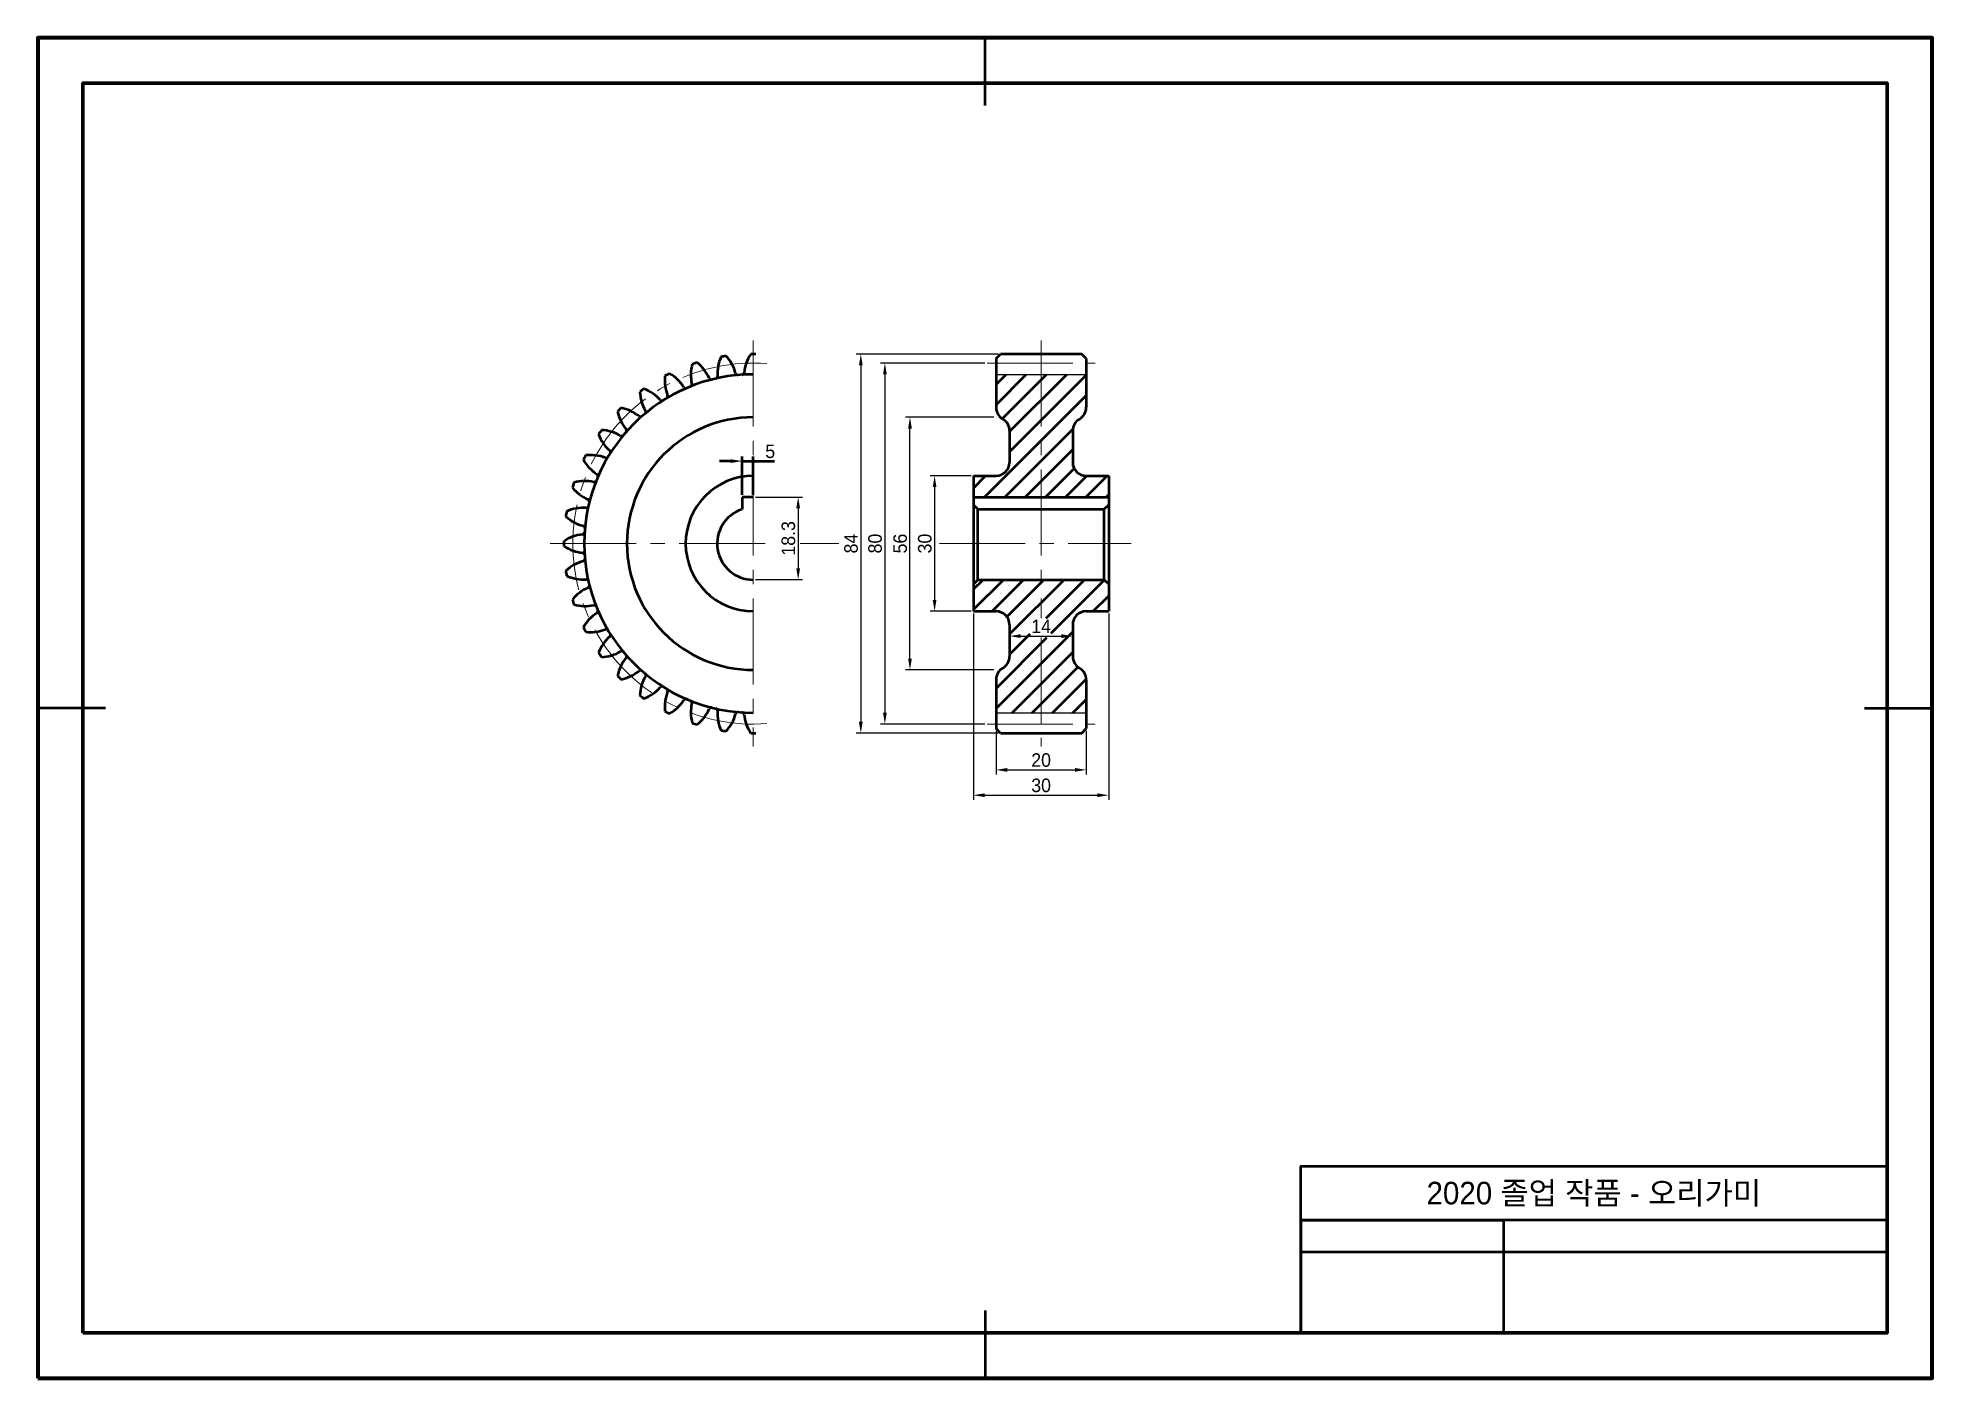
# Model space of a CAD drawing. Header units: millimetres. Extents: x 0 to 420, y 0 to 297.
import ezdxf
from ezdxf.enums import TextEntityAlignment as Align

# ---------------------------------------------------------------- set-up
doc = ezdxf.new("R2010")
doc.units = ezdxf.units.MM
doc.linetypes.add('CENTER2', pattern=[28.575, 19.05, -3.175, 3.175, -3.175])
doc.layers.get('0').update_dxf_attribs({"color": 6, "lineweight": 100, "plot": 0})
doc.layers.get('0').transparency = 0.7
for name, color, linetype, lineweight in [('0.18C', 1, 'CENTER2', 18), ('0.25', 2, 'Continuous', 25), ('0.5', 3, 'Continuous', 50), ('0.7', 5, 'Continuous', 70)]:
    doc.layers.add(name, color=color, linetype=linetype, lineweight=lineweight)
doc.styles.add('3h', font='', dxfattribs={"height": 3})
doc.styles.add('7h', font='', dxfattribs={"height": 5})
doc.styles.get('3h').set_extended_font_data('Gulim')
doc.styles.get('7h').set_extended_font_data('Gulim')
doc.dimstyles.new('st', dxfattribs={"dimtxt": 3, "dimasz": 2.5, "dimexe": 1, "dimexo": 0.5, "dimtad": 1, "dimzin": 9, "dimdsep": 46, "dimtxsty": '3h', "dimcen": 2.5, "dimclrd": 1, "dimclre": 1, "dimclrt": 2, "dimadec": 0, "dimazin": 2, "dimtfac": 1, "dimtmove": 0, "dimatfit": 3, "dimfxl": 1, "dimarcsym": 0})

# ---------------------------------------------------------------- blocks, each defined once
blk = doc.blocks.new('*D4')
at = {"layer": '0.5', "color": 1, "lineweight": -2, "transparency": 16777216}
for p, q in [((206.94, 199.94), (197.82, 199.94)), ((198.82, 197.44), (198.82, 172.44)), ((206.94, 169.94), (197.82, 169.94))]:
    blk.add_line(p, q, dxfattribs=at)
at = {"layer": '0.5', "color": 1, "transparency": 16777216}
for points in [[(198.41, 197.44), (199.24, 197.44), (198.82, 199.94)], [(198.41, 172.44), (199.24, 172.44), (198.82, 169.94)]]:
    blk.add_solid(points, dxfattribs=at)
at = {"layer": 'Defpoints', "color": 0, "transparency": 16777216}
for p in [(207.44, 199.94), (198.82, 169.94), (207.44, 169.94)]:
    blk.add_point(p, dxfattribs=at)
at = {"layer": '0.5', "color": 2, "transparency": 16777216, "insert": (196.66, 184.94), "char_height": 3, "attachment_point": 5, "rotation": 90, "style": '3h'}
blk.add_mtext('30', dxfattribs=at)
blk = doc.blocks.new('*D12')
at = {"layer": '0.5', "color": 1, "lineweight": -2, "transparency": 16777216}
for p, q in [((211.94, 212.94), (192.36, 212.94)), ((193.36, 159.44), (193.36, 210.44)), ((211.94, 156.94), (192.36, 156.94))]:
    blk.add_line(p, q, dxfattribs=at)
at = {"layer": '0.5', "color": 1, "transparency": 16777216}
for points in [[(192.95, 210.44), (193.78, 210.44), (193.36, 212.94)], [(192.95, 159.44), (193.78, 159.44), (193.36, 156.94)]]:
    blk.add_solid(points, dxfattribs=at)
at = {"layer": 'Defpoints', "color": 0, "transparency": 16777216}
for p in [(193.36, 212.94), (212.44, 212.94), (212.44, 156.94)]:
    blk.add_point(p, dxfattribs=at)
at = {"layer": '0.5', "color": 2, "transparency": 16777216, "insert": (191.2, 184.94), "char_height": 3, "attachment_point": 5, "rotation": 90, "style": '3h'}
blk.add_mtext('56', dxfattribs=at)
blk = doc.blocks.new('*D13')
at = {"layer": '0.5', "color": 1, "lineweight": -2, "transparency": 16777216}
for p, q in [((209.94, 224.94), (186.8, 224.94)), ((187.8, 222.44), (187.8, 147.44)), ((209.94, 144.94), (186.8, 144.94))]:
    blk.add_line(p, q, dxfattribs=at)
at = {"layer": '0.5', "color": 1, "transparency": 16777216}
for points in [[(187.39, 222.44), (188.22, 222.44), (187.8, 224.94)], [(187.39, 147.44), (188.22, 147.44), (187.8, 144.94)]]:
    blk.add_solid(points, dxfattribs=at)
at = {"layer": 'Defpoints', "color": 0, "transparency": 16777216}
for p in [(210.44, 224.94), (187.8, 144.94), (210.44, 144.94)]:
    blk.add_point(p, dxfattribs=at)
at = {"layer": '0.5', "color": 2, "transparency": 16777216, "insert": (185.64, 184.94), "char_height": 3, "attachment_point": 5, "rotation": 90, "style": '3h'}
blk.add_mtext('80', dxfattribs=at)
blk = doc.blocks.new('*D14')
at = {"layer": '0.5', "color": 1, "lineweight": -2, "transparency": 16777216}
for p, q in [((212.94, 226.94), (181.46, 226.94)), ((182.46, 224.44), (182.46, 145.44)), ((212.94, 142.94), (181.46, 142.94))]:
    blk.add_line(p, q, dxfattribs=at)
at = {"layer": '0.5', "color": 1, "transparency": 16777216}
for points in [[(182.05, 224.44), (182.88, 224.44), (182.46, 226.94)], [(182.05, 145.44), (182.88, 145.44), (182.46, 142.94)]]:
    blk.add_solid(points, dxfattribs=at)
at = {"layer": 'Defpoints', "color": 0, "transparency": 16777216}
for p in [(213.44, 226.94), (182.46, 142.94), (213.44, 142.94)]:
    blk.add_point(p, dxfattribs=at)
at = {"layer": '0.5', "color": 2, "transparency": 16777216, "insert": (180.3, 184.94), "char_height": 3, "attachment_point": 5, "rotation": 90, "style": '3h'}
blk.add_mtext('84', dxfattribs=at)
blk = doc.blocks.new('*D15')
at = {"layer": '0.5', "color": 1, "lineweight": -2, "transparency": 16777216}
for p, q in [((212.44, 143.44), (212.44, 133.79)), ((232.44, 143.44), (232.44, 133.79)), ((214.94, 134.79), (229.94, 134.79))]:
    blk.add_line(p, q, dxfattribs=at)
at = {"layer": '0.5', "color": 1, "transparency": 16777216}
for points in [[(214.94, 135.2), (214.94, 134.37), (212.44, 134.79)], [(229.94, 135.2), (229.94, 134.37), (232.44, 134.79)]]:
    blk.add_solid(points, dxfattribs=at)
at = {"layer": 'Defpoints', "color": 0, "transparency": 16777216}
for p in [(212.44, 143.94), (232.44, 143.94), (232.44, 134.79)]:
    blk.add_point(p, dxfattribs=at)
at = {"layer": '0.5', "color": 2, "transparency": 16777216, "insert": (222.44, 136.95), "char_height": 3, "attachment_point": 5, "style": '3h'}
blk.add_mtext('20', dxfattribs=at)
blk = doc.blocks.new('*D16')
at = {"layer": '0.5', "color": 1, "lineweight": -2, "transparency": 16777216}
for p, q in [((207.44, 169.44), (207.44, 128.17)), ((237.44, 169.44), (237.44, 128.17)), ((209.94, 129.17), (234.94, 129.17))]:
    blk.add_line(p, q, dxfattribs=at)
at = {"layer": '0.5', "color": 1, "transparency": 16777216}
for points in [[(209.94, 129.59), (209.94, 128.76), (207.44, 129.17)], [(234.94, 129.59), (234.94, 128.76), (237.44, 129.17)]]:
    blk.add_solid(points, dxfattribs=at)
at = {"layer": 'Defpoints', "color": 0, "transparency": 16777216}
for p in [(207.44, 169.94), (237.44, 169.94), (237.44, 129.17)]:
    blk.add_point(p, dxfattribs=at)
at = {"layer": '0.5', "color": 2, "transparency": 16777216, "insert": (222.44, 131.34), "char_height": 3, "attachment_point": 5, "style": '3h'}
blk.add_mtext('30', dxfattribs=at)
blk = doc.blocks.new('*D17')
at = {"layer": '0.5', "color": 1, "lineweight": -2, "transparency": 16777216}
for p, q in [((215.44, 163.94), (215.44, 165.43)), ((217.94, 164.43), (226.94, 164.43)), ((229.44, 163.94), (229.44, 165.43))]:
    blk.add_line(p, q, dxfattribs=at)
at = {"layer": '0.5', "color": 1, "transparency": 16777216}
for points in [[(217.94, 164.85), (217.94, 164.02), (215.44, 164.43)], [(226.94, 164.85), (226.94, 164.02), (229.44, 164.43)]]:
    blk.add_solid(points, dxfattribs=at)
at = {"layer": 'Defpoints', "color": 0, "transparency": 16777216}
for p in [(229.44, 164.43), (215.44, 163.44), (229.44, 163.44)]:
    blk.add_point(p, dxfattribs=at)
at = {"layer": '0.5', "color": 2, "transparency": 16777216, "insert": (222.44, 166.6), "char_height": 3, "attachment_point": 5, "style": '3h'}
blk.add_mtext('14', dxfattribs=at)
blk = doc.blocks.new('*D18')
at = {"layer": '0.5', "color": 1, "lineweight": -2, "transparency": 16777216}
for p, q in [((159.12, 195.24), (169.57, 195.24)), ((168.57, 192.74), (168.57, 179.44)), ((159.12, 176.94), (169.57, 176.94))]:
    blk.add_line(p, q, dxfattribs=at)
at = {"layer": '0.5', "color": 1, "transparency": 16777216}
for points in [[(168.16, 192.74), (168.99, 192.74), (168.57, 195.24)], [(168.16, 179.44), (168.99, 179.44), (168.57, 176.94)]]:
    blk.add_solid(points, dxfattribs=at)
at = {"layer": 'Defpoints', "color": 0, "transparency": 16777216}
for p in [(158.62, 195.24), (158.62, 176.94), (168.57, 176.94)]:
    blk.add_point(p, dxfattribs=at)
at = {"layer": '0.5', "color": 2, "transparency": 16777216, "insert": (166.41, 186.09), "char_height": 3, "attachment_point": 5, "rotation": 90, "style": '3h'}
blk.add_mtext('18.3', dxfattribs=at)

msp = doc.modelspace()

# ---------------------------------------------------------------- linework, layer by layer
msp.add_lwpolyline([(0, 0), (420, 0), (420, 297), (0, 297)], close=True)
at = {"layer": '0.18C'}
for p, q in [((158.621, 229.935), (158.621, 139.935)), ((113.621, 184.935), (163.766, 184.935)), ((169.049, 184.935), (177.566, 184.935)), ((199.882, 184.935), (242.444, 184.935))]:
    msp.add_line(p, q, dxfattribs=at)
at = {"layer": '0.18C', "color": 1}
for p, q in [((222.444, 229.935), (222.444, 168.431)), ((210.444, 224.935), (234.444, 224.935)), ((222.444, 164.137), (222.444, 139.935)), ((210.444, 144.935), (234.444, 144.935))]:
    msp.add_line(p, q, dxfattribs=at)
at = {"layer": '0.18C'}
msp.add_arc((158.621, 184.935), 40, 85.70282, 274.29718, dxfattribs=at)
at = {"layer": '0.25'}
msp.add_line((212.444, 222.435), (232.444, 222.435), dxfattribs=at)
at = {"layer": '0.25', "color": 2}
msp.add_line((212.444, 147.435), (232.444, 147.435), dxfattribs=at)
at = {"layer": '0.5'}
for p, q in [((210, 282), (210, 297)), ((212.444, 225.935), (213.444, 226.935)), ((231.444, 226.935), (213.444, 226.935)), ((232.444, 225.935), (231.444, 226.935)), ((212.444, 225.935), (212.444, 215.131)), ((232.444, 225.935), (232.444, 215.131)), ((212.444, 212.935), (212.444, 212.935)), ((232.444, 212.935), (232.444, 212.935)), ((215.444, 209.935), (215.444, 202.935)), ((229.444, 209.935), (229.444, 202.935)), ((207.444, 199.935), (207.444, 169.935)), ((207.444, 199.935), (212.444, 199.935)), ((232.444, 199.935), (237.444, 199.935)), ((237.444, 199.935), (237.444, 175.935)), ((158.621, 195.235), (156.121, 195.235)), ((156.121, 195.235), (156.121, 192.534)), ((207.444, 195.235), (237.444, 195.235)), ((207.444, 193.534), (208.444, 192.534)), ((236.444, 192.534), (237.444, 193.534)), ((208.444, 192.534), (236.444, 192.534)), ((208.444, 176.935), (208.444, 192.534)), ((236.444, 176.935), (236.444, 192.534)), ((207.444, 175.935), (208.444, 176.935)), ((208.444, 176.935), (236.444, 176.935)), ((237.444, 175.935), (236.444, 176.935)), ((237.444, 175.935), (237.444, 169.935)), ((207.444, 169.935), (212.444, 169.935)), ((232.444, 169.935), (237.444, 169.935)), ((215.444, 166.935), (215.444, 159.935)), ((229.444, 166.935), (229.444, 159.935)), ((212.444, 156.935), (212.444, 156.935)), ((232.444, 156.935), (232.444, 156.935)), ((212.444, 154.739), (212.444, 143.935)), ((232.444, 154.739), (232.444, 143.935)), ((15, 148.5), (0, 148.5)), ((405, 148.5), (420, 148.5)), ((213.444, 142.935), (212.444, 143.935)), ((213.444, 142.935), (231.444, 142.935)), ((231.444, 142.935), (232.444, 143.935)), ((280, 35), (280, 10)), ((280, 35), (280, 28)), ((280, 28), (410, 28)), ((210, 15), (210, 0))]:
    msp.add_line(p, q, dxfattribs=at)
at = {"layer": '0.5', "color": 1, "linetype": 'Continuous'}
for p, q in [((212.444, 220.21), (214.67, 222.435)), ((212.444, 215.719), (219.16, 222.435)), ((213.822, 212.607), (223.65, 222.435)), ((215.444, 209.739), (228.14, 222.435)), ((215.444, 205.249), (232.444, 222.249)), ((209.92, 195.235), (232.444, 217.759)), ((214.41, 195.235), (229.465, 210.29)), ((218.9, 195.235), (229.444, 205.779)), ((223.391, 195.235), (229.757, 201.601)), ((207.444, 197.249), (210.13, 199.935)), ((227.881, 195.235), (232.581, 199.935)), ((232.371, 195.235), (237.071, 199.935)), ((236.861, 195.235), (237.444, 195.818)), ((207.444, 174.798), (209.581, 176.935)), ((207.444, 170.308), (214.071, 176.935)), ((211.561, 169.935), (218.561, 176.935)), ((214.847, 168.731), (223.051, 176.935)), ((215.444, 164.838), (227.541, 176.935)), ((223.527, 168.431), (232.031, 176.935)), ((224.641, 165.054), (236.483, 176.896)), ((234.012, 169.935), (237.444, 173.367)), ((212.444, 148.367), (229.444, 165.367)), ((212.444, 152.858), (223.723, 164.137)), ((215.444, 160.348), (220.041, 164.945)), ((216.002, 147.435), (229.444, 160.877)), ((220.492, 147.435), (230.614, 157.558)), ((224.982, 147.435), (232.44, 154.893)), ((229.472, 147.435), (232.444, 150.407))]:
    msp.add_line(p, q, dxfattribs=at)
at = {"layer": '0.5', "color": 1}
for p, q in [((153.621, 203.209), (151.121, 203.209)), ((156.121, 195.735), (156.121, 204.209)), ((156.121, 203.209), (163.317, 203.209)), ((158.621, 195.735), (158.621, 204.209))]:
    msp.add_line(p, q, dxfattribs=at)
at = {"layer": '0.5'}
for points in [[(410, 10), (280, 10), (280, 47), (410, 47)], [(280, 47), (410, 47), (410, 35), (280, 35)], [(280, 35), (325, 35), (325, 10), (280, 10)]]:
    msp.add_lwpolyline(points, close=True, dxfattribs=at)
for centre, radius, start, end in [((165.759, 221.868), 9.223, 146.70201, 174.20076), ((158.621, 184.935), 42, 89.22239, 90.77761), ((158.621, 184.935), 42, 116.22239, 117.77761), ((135.493, 214.602), 9.223, 32.79924, 60.29799), ((153.997, 222.266), 9.223, 164.70201, 192.20076), ((158.621, 184.935), 42, 107.22239, 108.77761), ((140.419, 217.854), 9.223, 23.79924, 51.29799), ((159.894, 222.53), 9.223, 155.70201, 183.20076), ((158.621, 184.935), 42, 98.22239, 99.77761), ((145.792, 220.297), 9.223, 14.79924, 42.29799), ((155.193, 222.78), 0.5, 194.79924, 275.17592), ((156.086, 222.85), 0.5, 273.82408, 354.20076), ((158.621, 184.935), 37.5, 90, 270), ((158.621, 184.935), 42, 125.22239, 126.77761), ((142.687, 219.01), 9.223, 182.70201, 210.20076), ((131.137, 210.619), 9.223, 41.79924, 69.29799), ((148.214, 221.083), 9.223, 173.70201, 201.20076), ((143.666, 219.868), 0.5, 212.79924, 293.17592), ((144.494, 220.212), 0.5, 291.82408, 12.20076), ((149.314, 221.778), 0.5, 203.79924, 284.17592), ((150.186, 221.987), 0.5, 282.82408, 3.20076), ((158.621, 184.935), 42, 134.22239, 135.77761), ((137.553, 216.098), 9.223, 191.70201, 219.20076), ((127.457, 206.003), 9.223, 50.79924, 78.29799), ((134.284, 214.12), 0.5, 309.82408, 30.20076), ((138.385, 217.099), 0.5, 221.79924, 302.17592), ((139.149, 217.567), 0.5, 300.82408, 21.20076), ((215.444, 215.131), 3, 180, 240), ((229.444, 215.131), 3, 300, 0), ((158.621, 184.935), 42, 143.22239, 144.77761), ((124.545, 200.869), 9.223, 59.79924, 87.29799), ((130.018, 209.953), 0.5, 318.82408, 39.20076), ((158.621, 184.935), 28, 90, 270), ((133.602, 213.537), 0.5, 230.79924, 311.17592), ((212.444, 209.935), 3, 0, 60), ((232.444, 209.935), 3, 120, 180), ((132.937, 212.419), 9.223, 200.70201, 228.20076), ((129.436, 209.271), 0.5, 239.79924, 320.17592), ((158.621, 184.935), 42, 152.22239, 153.77761), ((128.954, 208.063), 9.223, 209.70201, 237.20076), ((122.472, 195.342), 9.223, 68.79924, 96.29799), ((125.988, 204.406), 0.5, 248.79924, 329.17592), ((126.457, 205.171), 0.5, 327.82408, 48.20076), ((212.444, 202.935), 3, 270, 0), ((232.444, 202.935), 3, 180, 270), ((158.621, 184.935), 42, 161.22239, 162.77761), ((121.289, 189.559), 9.223, 77.79924, 105.29799), ((123.344, 199.062), 0.5, 257.79924, 338.17592), ((123.687, 199.89), 0.5, 336.82408, 57.20076), ((158.621, 184.935), 15, 90, 270), ((125.701, 203.137), 9.223, 218.70201, 246.20076), ((121.569, 193.369), 0.5, 266.79924, 347.17592), ((121.778, 194.241), 0.5, 345.82408, 66.20076), ((158.621, 184.935), 42, 170.22239, 171.77761), ((123.259, 197.763), 9.223, 227.70201, 255.20076), ((121.026, 183.662), 9.223, 86.79924, 114.29799), ((158.621, 184.935), 8, 108.20996, 270), ((158.621, 184.935), 42, 179.22239, 180.77761), ((121.688, 177.797), 9.223, 95.79924, 123.29799), ((120.705, 187.469), 0.5, 275.79924, 356.17592), ((120.776, 188.363), 0.5, 354.82408, 75.20076), ((121.688, 192.073), 9.223, 236.70201, 264.20076), ((123.259, 172.107), 9.223, 104.79924, 132.29799), ((120.705, 182.401), 0.5, 3.82408, 84.20076), ((120.776, 181.507), 0.5, 284.79924, 5.17592), ((158.621, 184.935), 42, 188.22239, 189.77761), ((121.026, 186.208), 9.223, 245.70201, 273.20076), ((121.569, 176.501), 0.5, 12.82408, 93.20076), ((125.701, 166.733), 9.223, 113.79924, 141.29799), ((158.621, 184.935), 42, 197.22239, 198.77761), ((121.778, 175.629), 0.5, 293.79924, 14.17592), ((121.289, 180.311), 9.223, 254.70201, 282.20076), ((128.954, 161.807), 9.223, 122.79924, 150.29799), ((123.344, 170.808), 0.5, 21.82408, 102.20076), ((123.687, 169.98), 0.5, 302.79924, 23.17592), ((212.444, 166.935), 3, 0, 90), ((232.444, 166.935), 3, 90, 180), ((158.621, 184.935), 42, 206.22239, 207.77761), ((122.472, 174.528), 9.223, 263.70201, 291.20076), ((132.937, 157.451), 9.223, 131.79924, 159.29799), ((125.988, 165.464), 0.5, 30.82408, 111.20076), ((126.457, 164.699), 0.5, 311.79924, 32.17592), ((158.621, 184.935), 42, 215.22239, 216.77761), ((124.545, 169.001), 9.223, 272.70201, 300.20076), ((137.553, 153.772), 9.223, 140.79924, 168.29799), ((129.436, 160.599), 0.5, 39.82408, 120.20076), ((130.018, 159.917), 0.5, 320.79924, 41.17592), ((212.444, 159.935), 3, 300, 0), ((232.444, 159.935), 3, 180, 240), ((158.621, 184.935), 42, 224.22239, 225.77761), ((127.457, 163.867), 9.223, 281.70201, 309.20076), ((133.602, 156.333), 0.5, 48.82408, 129.20076), ((142.687, 150.86), 9.223, 149.79924, 177.29799), ((134.284, 155.75), 0.5, 329.79924, 50.17592), ((215.444, 154.739), 3, 120, 180), ((229.444, 154.739), 3, 0, 60), ((158.621, 184.935), 42, 233.22239, 234.77761), ((131.137, 159.251), 9.223, 290.70201, 318.20076), ((138.385, 152.771), 0.5, 57.82408, 138.20076), ((148.214, 148.787), 9.223, 158.79924, 186.29799), ((139.149, 152.303), 0.5, 338.79924, 59.17592), ((158.621, 184.935), 42, 242.22239, 243.77761), ((135.493, 155.268), 9.223, 299.70201, 327.20076), ((143.666, 150.002), 0.5, 66.82408, 147.20076), ((144.494, 149.658), 0.5, 347.79924, 68.17592), ((153.997, 147.604), 9.223, 167.79924, 195.29799), ((140.419, 152.016), 9.223, 308.70201, 336.20076), ((149.314, 148.092), 0.5, 75.82408, 156.20076), ((150.186, 147.883), 0.5, 356.79924, 77.17592), ((159.894, 147.34), 9.223, 176.79924, 204.29799), ((145.792, 149.573), 9.223, 317.70201, 345.20076), ((155.193, 147.09), 0.5, 84.82408, 165.20076), ((156.086, 147.02), 0.5, 5.79924, 86.17592), ((165.759, 148.002), 9.223, 185.79924, 213.29799), ((158.621, 184.935), 42, 251.22239, 252.77761), ((158.621, 184.935), 42, 260.22239, 261.77761), ((158.621, 184.935), 42, 269.22239, 270.77761)]:
    msp.add_arc(centre, radius, start, end, dxfattribs=at)
at = {"layer": '0.5', "color": 1}
msp.add_solid([(153.621, 203.626), (153.621, 202.793), (156.121, 203.209)], dxfattribs=at)
at = {"layer": '0.7'}
msp.add_lwpolyline([(10, 10), (410, 10), (410, 287), (10, 287)], close=True, dxfattribs=at)

# ---------------------------------------------------------------- texts
at = {"layer": '0.5', "style": '7h'}
msp.add_text('2020 졸업 작품 - 오리가미', height=5, dxfattribs=at).set_placement((345, 41), align=Align.MIDDLE_CENTER)
at = {"layer": '0.5', "color": 2, "insert": (162.38, 205.37), "char_height": 3, "attachment_point": 5, "style": '3h'}
msp.add_mtext('5', dxfattribs=at)

# ---------------------------------------------------------------- dimensions: what is measured, and where the dimension line sits
at = {"layer": '0.5'}
for base, p1, p2, picture, middle in [((182.464, 142.935), (213.444, 226.935), (213.444, 142.935), '*D14', (180.299, 184.935)), ((187.803, 144.935), (210.444, 224.935), (210.444, 144.935), '*D13', (185.64, 184.935)), ((193.364, 212.935), (212.444, 156.935), (212.444, 212.935), '*D12', (191.201, 184.935)), ((198.823, 169.935), (207.444, 199.935), (207.444, 169.935), '*D4', (196.66, 184.935)), ((168.573, 176.935), (158.621, 195.235), (158.621, 176.935), '*D18', (166.406, 186.085))]:
    dim = msp.add_linear_dim(base=base, p1=p1, p2=p2, angle=90, dimstyle='st', dxfattribs=at)
    dim.commit()
    dim.dimension.update_dxf_attribs({"geometry": picture, "text_midpoint": middle})
for base, p1, p2, picture, middle in [((237.444, 129.172), (207.444, 169.935), (237.444, 169.935), '*D16', (222.444, 131.335)), ((229.444, 164.434), (215.444, 163.435), (229.444, 163.435), '*D17', (222.444, 166.601)), ((232.444, 134.787), (212.444, 143.935), (232.444, 143.935), '*D15', (222.444, 136.95))]:
    dim = msp.add_linear_dim(base=base, p1=p1, p2=p2, dimstyle='st', dxfattribs=at)
    dim.commit()
    dim.dimension.update_dxf_attribs({"geometry": picture, "text_midpoint": middle})

doc.saveas('drawing.dxf')
